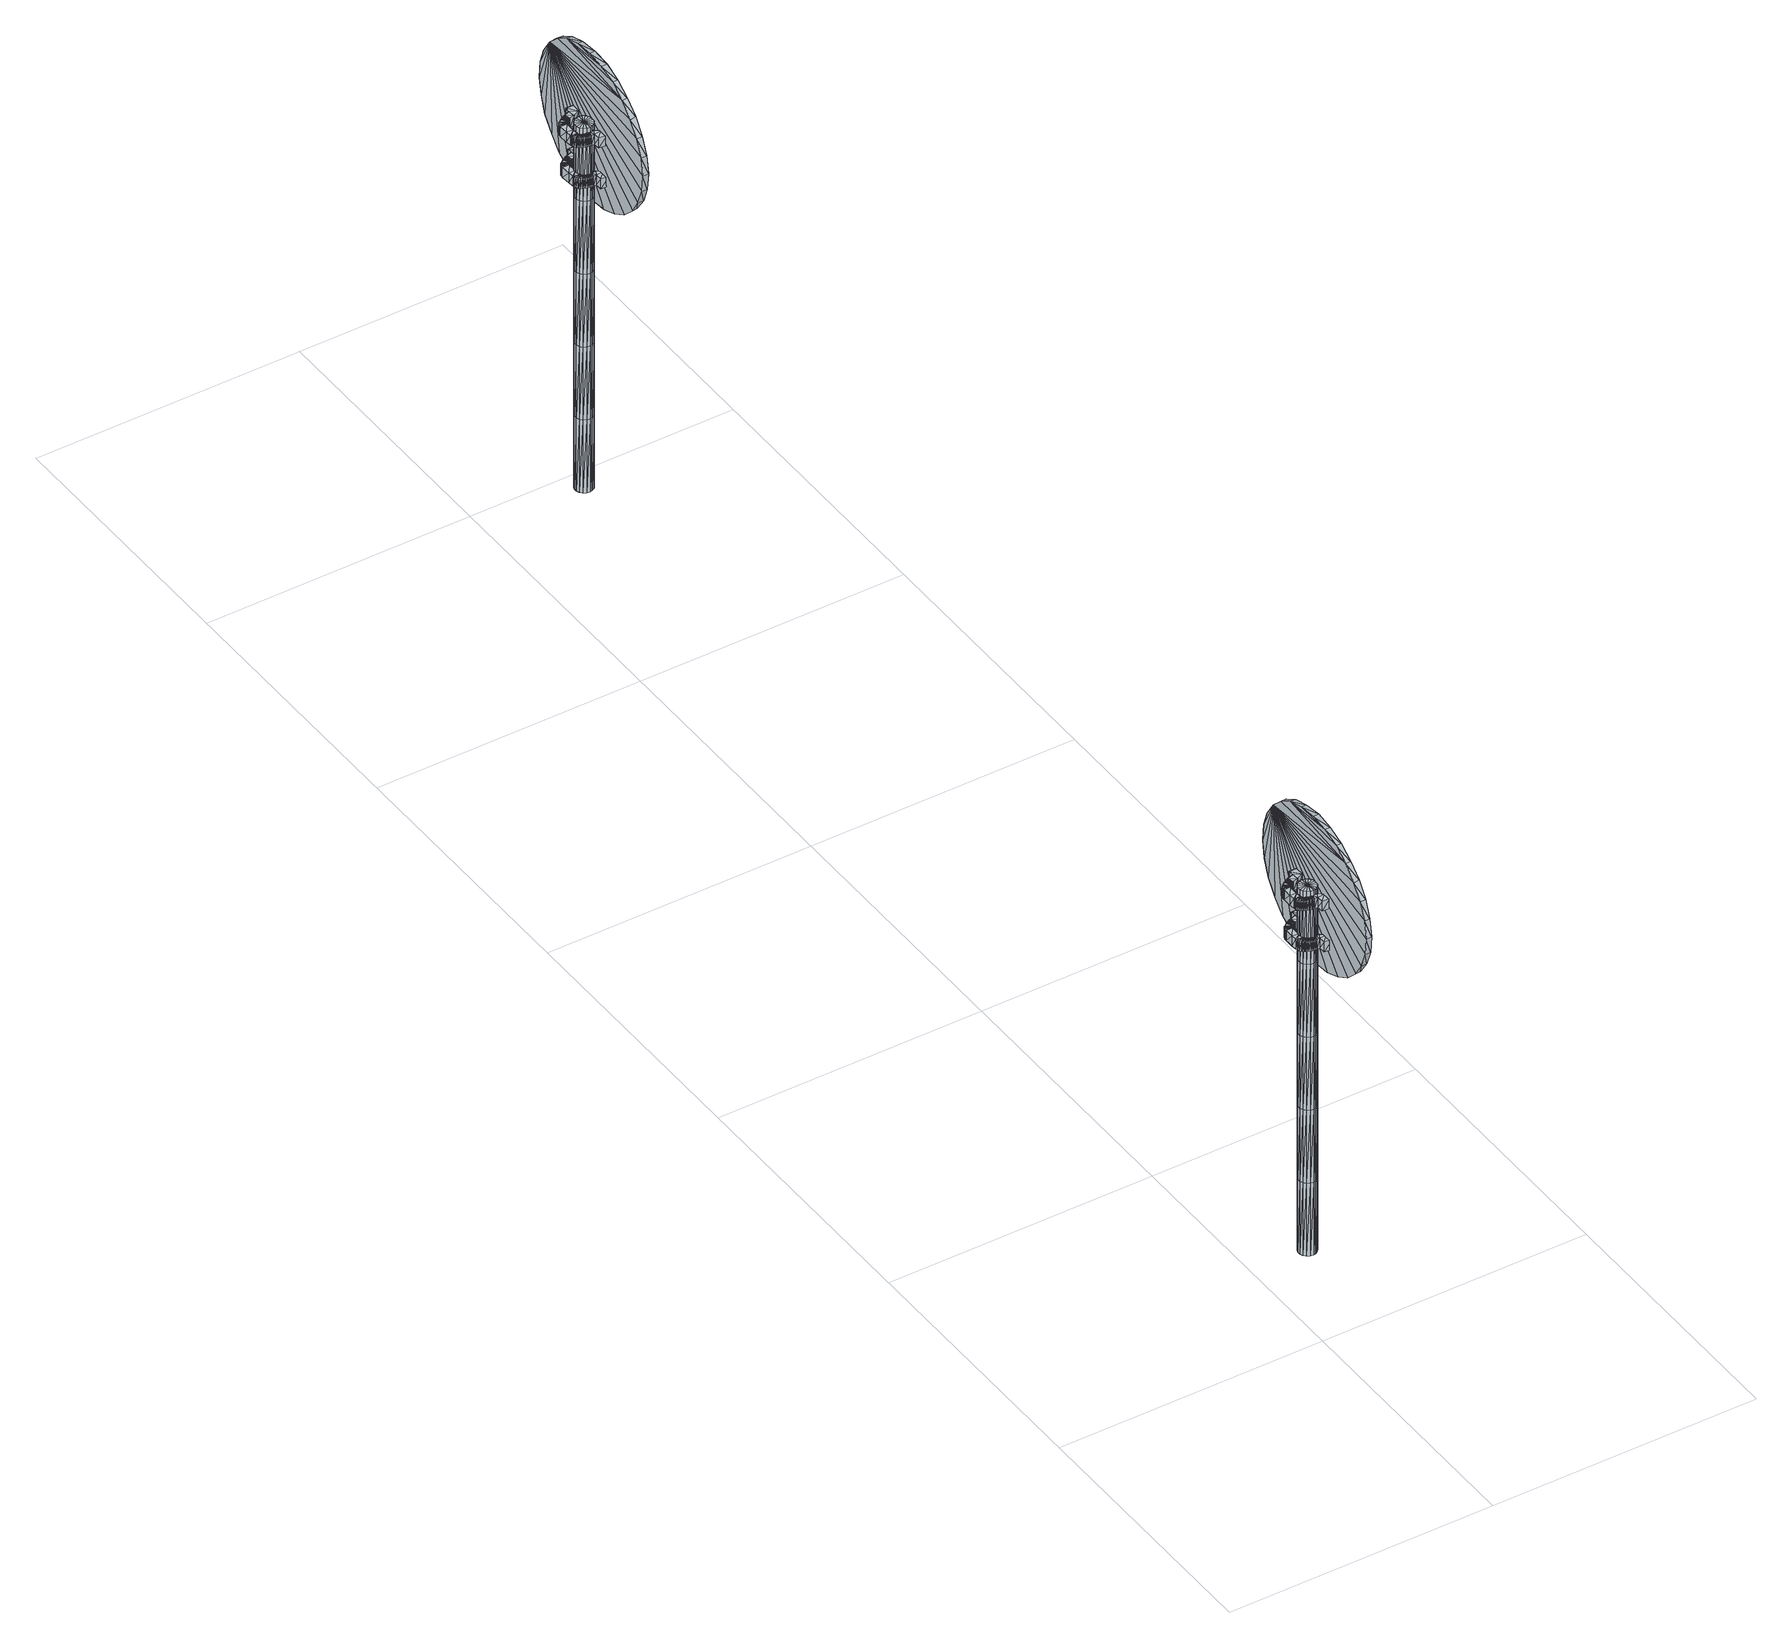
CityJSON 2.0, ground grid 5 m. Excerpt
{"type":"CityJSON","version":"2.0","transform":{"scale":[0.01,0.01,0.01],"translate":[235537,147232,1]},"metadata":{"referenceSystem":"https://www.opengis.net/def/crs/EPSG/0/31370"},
"CityObjects":{
"object1":{"type":"GenericCityObject","attributes":{"cluster":69,"mean_distance_to_centroid":0.203,"new_centroid_x":235537.61,"new_centroid_y":147233.48,"mean_distance_to_camera":7.12,"H1":0,"H2":0,"Z_final":111.81,"cluster2":-1,"proj_x":235536.58,"proj_y":147237.78,"id_line":52556,"bearing_l":76.47,"distance":4.43,"orientation":"right","G_obj":76.47},"geometry":[{"type":"MultiSurface","lod":"2","boundaries":[[[0,1,2]],[[2,1,3]],[[3,1,4]],[[4,1,5]],[[5,1,6]],[[1,7,6]],[[1,8,7]],[[1,9,8]],[[1,10,9]],[[1,11,10]],[[1,12,11]],[[1,13,12]],[[1,14,13]],[[15,14,1]],[[16,15,1]],[[17,16,1]],[[18,17,1]],[[0,18,1]],[[19,20,0]],[[19,0,2]],[[21,19,2]],[[21,2,3]],[[21,3,22]],[[22,3,4]],[[22,4,23]],[[23,4,5]],[[23,5,24]],[[24,5,6]],[[24,6,25]],[[25,6,7]],[[25,7,26]],[[26,7,8]],[[26,8,27]],[[8,9,27]],[[27,9,28]],[[9,10,28]],[[10,29,28]],[[10,11,29]],[[11,30,29]],[[11,12,30]],[[30,12,31]],[[31,12,13]],[[31,13,32]],[[32,13,14]],[[32,14,33]],[[33,14,15]],[[33,15,34]],[[34,15,16]],[[34,16,35]],[[35,16,17]],[[36,35,17]],[[18,36,17]],[[20,36,18]],[[20,18,0]],[[37,38,20]],[[37,20,19]],[[39,37,19]],[[21,39,19]],[[39,21,40]],[[40,21,22]],[[40,22,41]],[[41,22,23]],[[41,23,42]],[[42,23,24]],[[42,24,43]],[[43,24,25]],[[43,25,44]],[[44,25,26]],[[26,45,44]],[[26,27,45]],[[27,46,45]],[[27,28,46]],[[28,47,46]],[[28,29,47]],[[47,29,48]],[[29,30,48]],[[48,30,49]],[[49,30,31]],[[49,31,50]],[[50,31,32]],[[50,32,51]],[[51,32,33]],[[51,33,52]],[[52,33,34]],[[52,34,53]],[[53,34,35]],[[54,53,35]],[[54,35,36]],[[38,54,36]],[[38,36,20]],[[55,56,38]],[[55,38,37]],[[57,55,37]],[[57,37,39]],[[57,39,58]],[[58,39,40]],[[58,40,59]],[[59,40,41]],[[59,41,60]],[[60,41,42]],[[60,42,61]],[[61,42,43]],[[61,43,62]],[[62,43,44]],[[44,63,62]],[[44,45,63]],[[45,64,63]],[[45,46,64]],[[46,65,64]],[[46,47,65]],[[47,66,65]],[[47,48,66]],[[66,48,67]],[[67,48,49]],[[67,49,68]],[[68,49,50]],[[68,50,69]],[[69,50,51]],[[69,51,70]],[[70,51,52]],[[70,52,71]],[[71,52,53]],[[72,71,53]],[[72,53,54]],[[56,72,54]],[[56,54,38]],[[73,74,56]],[[73,56,55]],[[75,73,55]],[[75,55,57]],[[75,57,76]],[[76,57,58]],[[76,58,77]],[[77,58,59]],[[77,59,78]],[[78,59,60]],[[78,60,79]],[[79,60,61]],[[79,61,80]],[[80,61,62]],[[62,81,80]],[[62,63,81]],[[63,82,81]],[[63,64,82]],[[64,83,82]],[[64,65,83]],[[65,84,83]],[[65,66,84]],[[84,66,85]],[[85,66,67]],[[85,67,86]],[[86,67,68]],[[86,68,87]],[[87,68,69]],[[87,69,88]],[[88,69,70]],[[88,70,89]],[[89,70,71]],[[90,89,71]],[[90,71,72]],[[74,90,72]],[[74,72,56]],[[91,92,74]],[[91,74,73]],[[93,91,73]],[[93,73,75]],[[93,75,94]],[[94,75,76]],[[94,76,95]],[[95,76,77]],[[95,77,96]],[[96,77,78]],[[96,78,97]],[[97,78,79]],[[97,79,98]],[[98,79,80]],[[80,99,98]],[[80,81,99]],[[81,100,99]],[[81,82,100]],[[82,101,100]],[[82,83,101]],[[83,102,101]],[[83,84,102]],[[102,84,103]],[[103,84,85]],[[103,85,104]],[[104,85,86]],[[104,86,105]],[[105,86,87]],[[105,87,106]],[[106,87,88]],[[106,88,107]],[[107,88,89]],[[108,107,89]],[[108,89,90]],[[92,108,90]],[[92,90,74]],[[92,91,109]],[[91,93,109]],[[93,94,109]],[[94,95,109]],[[95,96,109]],[[109,96,97]],[[109,97,98]],[[109,98,99]],[[109,99,100]],[[109,100,101]],[[109,101,102]],[[109,102,103]],[[109,103,104]],[[105,109,104]],[[106,109,105]],[[107,109,106]],[[108,109,107]],[[92,109,108]],[[110,111,112]],[[113,112,114]],[[115,112,113]],[[116,112,115]],[[117,112,116]],[[118,112,117]],[[119,112,118]],[[120,112,119]],[[121,112,120]],[[122,112,121]],[[122,123,112]],[[123,110,112]],[[111,124,112]],[[124,125,112]],[[125,126,112]],[[126,127,112]],[[127,128,112]],[[128,129,112]],[[129,130,112]],[[130,131,112]],[[112,131,132]],[[131,133,132]],[[131,134,133]],[[133,134,135]],[[133,135,136]],[[135,137,136]],[[133,136,138]],[[136,139,138]],[[136,137,139]],[[137,140,139]],[[137,135,140]],[[135,141,140]],[[135,134,141]],[[134,142,141]],[[134,131,142]],[[131,143,142]],[[131,130,143]],[[143,130,144]],[[144,130,129]],[[144,129,145]],[[145,129,128]],[[145,128,146]],[[146,127,147]],[[147,127,126]],[[147,126,148]],[[148,126,125]],[[148,125,149]],[[149,125,124]],[[150,149,124]],[[150,124,111]],[[151,150,111]],[[151,111,110]],[[152,151,110]],[[152,110,123]],[[146,128,127]],[[153,123,122]],[[154,153,122]],[[154,122,121]],[[155,154,121]],[[155,121,120]],[[156,155,120]],[[156,120,119]],[[157,156,119]],[[157,119,118]],[[157,118,158]],[[158,118,117]],[[158,117,159]],[[153,152,123]],[[159,117,116]],[[159,116,160]],[[160,116,115]],[[160,115,161]],[[161,115,113]],[[161,113,162]],[[162,113,114]],[[162,114,163]],[[163,114,112]],[[163,112,164]],[[164,112,132]],[[132,165,164]],[[132,133,165]],[[133,138,165]],[[138,139,140]],[[161,162,163]],[[160,161,163]],[[159,160,163]],[[158,159,163]],[[157,158,163]],[[156,157,163]],[[155,156,163]],[[154,155,163]],[[153,154,163]],[[153,163,152]],[[152,163,151]],[[151,163,150]],[[150,163,149]],[[149,163,148]],[[148,163,147]],[[147,163,146]],[[146,163,145]],[[145,163,144]],[[144,163,143]],[[143,163,142]],[[163,164,142]],[[142,164,165]],[[142,165,141]],[[165,140,141]],[[165,138,140]],[[166,167,168]],[[168,167,169]],[[170,168,169]],[[170,169,171]],[[170,171,172]],[[172,171,173]],[[172,173,174]],[[174,173,175]],[[174,175,176]],[[176,175,177]],[[176,177,178]],[[178,177,179]],[[178,179,180]],[[180,179,181]],[[180,181,182]],[[182,181,183]],[[182,183,184]],[[184,183,185]],[[184,185,186]],[[186,185,187]],[[186,187,188]],[[188,187,189]],[[188,189,190]],[[190,189,191]],[[192,190,191]],[[192,191,193]],[[194,192,193]],[[194,193,195]],[[196,194,195]],[[196,195,197]],[[198,196,197]],[[198,197,199]],[[200,198,199]],[[200,199,201]],[[202,200,201]],[[202,201,203]],[[204,202,203]],[[204,203,205]],[[206,204,205]],[[206,205,207]],[[208,206,207]],[[208,207,209]],[[210,208,209]],[[210,209,211]],[[212,210,211]],[[212,211,213]],[[214,212,213]],[[214,213,215]],[[216,214,215]],[[216,215,217]],[[216,217,218]],[[218,217,219]],[[218,219,220]],[[220,219,221]],[[220,221,222]],[[222,221,223]],[[222,223,224]],[[224,223,225]],[[224,225,226]],[[226,225,227]],[[226,227,228]],[[228,227,229]],[[228,229,230]],[[230,229,231]],[[230,231,232]],[[232,231,233]],[[232,233,234]],[[234,233,235]],[[234,235,236]],[[236,235,237]],[[236,237,238]],[[238,237,239]],[[240,238,239]],[[240,239,241]],[[240,241,242]],[[242,241,243]],[[243,244,242]],[[243,245,244]],[[244,245,246]],[[246,245,247]],[[246,247,248]],[[248,247,249]],[[248,249,250]],[[250,249,251]],[[250,251,252]],[[252,251,253]],[[252,253,254]],[[254,253,255]],[[254,255,256]],[[256,255,257]],[[256,257,258]],[[258,257,259]],[[258,259,260]],[[260,259,261]],[[260,261,262]],[[262,261,263]],[[262,263,264]],[[264,263,265]],[[264,265,266]],[[266,265,267]],[[266,267,268]],[[268,267,269]],[[268,269,270]],[[270,269,271]],[[271,272,270]],[[271,273,272]],[[273,274,272]],[[273,275,274]],[[275,276,274]],[[275,277,276]],[[277,278,276]],[[277,279,278]],[[279,280,278]],[[279,281,280]],[[281,282,280]],[[281,283,282]],[[283,284,282]],[[283,285,284]],[[285,286,284]],[[285,287,286]],[[287,288,286]],[[287,289,288]],[[289,290,288]],[[289,291,290]],[[291,292,290]],[[291,293,292]],[[292,293,294]],[[294,293,295]],[[294,295,296]],[[296,295,297]],[[296,297,298]],[[298,297,299]],[[298,299,300]],[[300,299,301]],[[300,301,302]],[[302,301,303]],[[302,303,304]],[[304,303,305]],[[304,305,306]],[[306,305,307]],[[306,307,308]],[[308,307,309]],[[308,309,310]],[[310,309,311]],[[310,311,312]],[[312,311,313]],[[312,313,314]],[[314,313,315]],[[315,166,314]],[[315,167,166]],[[169,167,315]],[[169,315,171]],[[171,315,313]],[[173,171,313]],[[173,313,311]],[[175,173,311]],[[175,311,309]],[[177,175,309]],[[177,309,307]],[[179,177,307]],[[179,307,305]],[[181,179,305]],[[181,305,303]],[[183,181,303]],[[183,303,301]],[[183,301,299]],[[185,183,299]],[[185,299,297]],[[187,185,297]],[[187,297,295]],[[189,187,295]],[[189,295,293]],[[189,293,291]],[[189,291,289]],[[191,189,289]],[[191,289,287]],[[193,191,287]],[[195,193,287]],[[195,287,285]],[[197,195,285]],[[199,197,285]],[[201,199,285]],[[201,285,283]],[[203,201,283]],[[205,203,283]],[[205,283,281]],[[205,281,207]],[[207,281,209]],[[209,281,279]],[[209,279,211]],[[211,279,277]],[[211,277,213]],[[213,277,275]],[[213,275,215]],[[215,275,273]],[[215,273,217]],[[217,273,219]],[[219,273,271]],[[219,271,221]],[[221,271,223]],[[223,271,269]],[[223,269,225]],[[225,269,267]],[[225,267,227]],[[227,267,265]],[[227,265,263]],[[227,263,229]],[[229,263,261]],[[229,261,231]],[[231,261,259]],[[231,259,257]],[[231,257,233]],[[233,257,255]],[[233,255,235]],[[235,255,253]],[[235,253,237]],[[253,251,237]],[[237,251,249]],[[237,249,239]],[[249,247,239]],[[239,247,245]],[[239,245,241]],[[241,245,243]],[[240,242,244]],[[168,314,166]],[[170,314,168]],[[170,312,314]],[[172,312,170]],[[172,310,312]],[[174,310,172]],[[174,308,310]],[[176,308,174]],[[176,306,308]],[[178,306,176]],[[178,304,306]],[[180,304,178]],[[180,302,304]],[[182,302,180]],[[182,300,302]],[[182,298,300]],[[184,298,182]],[[184,296,298]],[[186,296,184]],[[186,294,296]],[[188,294,186]],[[188,292,294]],[[188,290,292]],[[188,288,290]],[[190,288,188]],[[190,286,288]],[[192,286,190]],[[194,286,192]],[[194,284,286]],[[196,284,194]],[[198,284,196]],[[200,284,198]],[[200,282,284]],[[202,282,200]],[[204,282,202]],[[204,280,282]],[[204,206,280]],[[206,208,280]],[[208,278,280]],[[208,210,278]],[[210,276,278]],[[210,212,276]],[[212,274,276]],[[212,214,274]],[[214,272,274]],[[214,216,272]],[[216,218,272]],[[218,270,272]],[[218,220,270]],[[220,222,270]],[[222,268,270]],[[222,224,268]],[[224,266,268]],[[224,226,266]],[[226,264,266]],[[226,262,264]],[[226,228,262]],[[228,260,262]],[[228,230,260]],[[230,258,260]],[[230,256,258]],[[230,232,256]],[[232,254,256]],[[232,234,254]],[[234,252,254]],[[234,236,252]],[[252,236,250]],[[236,248,250]],[[236,238,248]],[[248,238,246]],[[238,244,246]],[[238,240,244]],[[316,317,318]],[[318,317,319]],[[320,318,319]],[[320,319,321]],[[320,321,322]],[[322,321,323]],[[322,323,324]],[[324,323,325]],[[324,325,326]],[[326,325,327]],[[326,327,328]],[[328,327,329]],[[328,329,330]],[[330,329,331]],[[330,331,332]],[[332,331,333]],[[332,333,334]],[[334,333,335]],[[334,335,336]],[[336,335,337]],[[336,337,338]],[[338,337,339]],[[338,339,340]],[[340,339,341]],[[342,340,341]],[[342,341,343]],[[344,342,343]],[[344,343,345]],[[346,344,345]],[[346,345,347]],[[348,346,347]],[[348,347,349]],[[350,348,349]],[[350,349,351]],[[352,350,351]],[[352,351,353]],[[354,352,353]],[[354,353,355]],[[356,354,355]],[[356,355,357]],[[358,356,357]],[[358,357,359]],[[360,358,359]],[[360,359,361]],[[362,360,361]],[[362,361,363]],[[364,362,363]],[[364,363,365]],[[366,364,365]],[[366,365,367]],[[366,367,368]],[[368,367,369]],[[368,369,370]],[[370,369,371]],[[370,371,372]],[[372,371,373]],[[372,373,374]],[[374,373,375]],[[374,375,376]],[[376,375,377]],[[376,377,378]],[[378,377,379]],[[378,379,380]],[[380,379,381]],[[380,381,382]],[[382,381,383]],[[382,383,384]],[[384,383,385]],[[384,385,386]],[[386,385,387]],[[386,387,388]],[[388,387,389]],[[390,388,389]],[[390,389,391]],[[390,391,392]],[[392,391,393]],[[393,394,392]],[[393,395,394]],[[394,395,396]],[[396,395,397]],[[396,397,398]],[[398,397,399]],[[398,399,400]],[[400,399,401]],[[400,401,402]],[[402,401,403]],[[402,403,404]],[[404,403,405]],[[404,405,406]],[[406,405,407]],[[406,407,408]],[[408,407,409]],[[408,409,410]],[[410,409,411]],[[410,411,412]],[[412,411,413]],[[412,413,414]],[[414,413,415]],[[414,415,416]],[[416,415,417]],[[416,417,418]],[[418,417,419]],[[418,419,420]],[[420,419,421]],[[421,422,420]],[[421,423,422]],[[423,424,422]],[[423,425,424]],[[425,426,424]],[[425,427,426]],[[427,428,426]],[[427,429,428]],[[429,430,428]],[[429,431,430]],[[431,432,430]],[[431,433,432]],[[433,434,432]],[[433,435,434]],[[435,436,434]],[[435,437,436]],[[437,438,436]],[[437,439,438]],[[439,440,438]],[[439,441,440]],[[441,442,440]],[[441,443,442]],[[442,443,444]],[[444,443,445]],[[444,445,446]],[[446,445,447]],[[446,447,448]],[[448,447,449]],[[448,449,450]],[[450,449,451]],[[450,451,452]],[[452,451,453]],[[452,453,454]],[[454,453,455]],[[454,455,456]],[[456,455,457]],[[456,457,458]],[[458,457,459]],[[458,459,460]],[[460,459,461]],[[460,461,462]],[[462,461,463]],[[462,463,464]],[[464,463,465]],[[465,316,464]],[[465,317,316]],[[319,317,465]],[[319,465,321]],[[321,465,463]],[[323,321,463]],[[323,463,461]],[[325,323,461]],[[325,461,459]],[[327,325,459]],[[327,459,457]],[[329,327,457]],[[329,457,455]],[[331,329,455]],[[331,455,453]],[[333,331,453]],[[333,453,451]],[[333,451,449]],[[335,333,449]],[[335,449,447]],[[337,335,447]],[[337,447,445]],[[339,337,445]],[[339,445,443]],[[339,443,441]],[[339,441,439]],[[341,339,439]],[[341,439,437]],[[343,341,437]],[[345,343,437]],[[345,437,435]],[[347,345,435]],[[349,347,435]],[[351,349,435]],[[351,435,433]],[[353,351,433]],[[355,353,433]],[[355,433,431]],[[355,431,357]],[[357,431,359]],[[359,431,429]],[[359,429,361]],[[361,429,427]],[[361,427,363]],[[363,427,425]],[[363,425,365]],[[365,425,423]],[[365,423,367]],[[367,423,369]],[[369,423,421]],[[369,421,371]],[[371,421,373]],[[373,421,419]],[[373,419,375]],[[375,419,417]],[[375,417,377]],[[377,417,415]],[[377,415,413]],[[377,413,379]],[[379,413,411]],[[379,411,381]],[[381,411,409]],[[381,409,407]],[[381,407,383]],[[383,407,405]],[[383,405,385]],[[385,405,403]],[[385,403,387]],[[403,401,387]],[[387,401,399]],[[387,399,389]],[[399,397,389]],[[389,397,395]],[[389,395,391]],[[391,395,393]],[[390,392,394]],[[318,464,316]],[[320,464,318]],[[320,462,464]],[[322,462,320]],[[322,460,462]],[[324,460,322]],[[324,458,460]],[[326,458,324]],[[326,456,458]],[[328,456,326]],[[328,454,456]],[[330,454,328]],[[330,452,454]],[[332,452,330]],[[332,450,452]],[[332,448,450]],[[334,448,332]],[[334,446,448]],[[336,446,334]],[[336,444,446]],[[338,444,336]],[[338,442,444]],[[338,440,442]],[[338,438,440]],[[340,438,338]],[[340,436,438]],[[342,436,340]],[[344,436,342]],[[344,434,436]],[[346,434,344]],[[348,434,346]],[[350,434,348]],[[350,432,434]],[[352,432,350]],[[354,432,352]],[[354,430,432]],[[354,356,430]],[[356,358,430]],[[358,428,430]],[[358,360,428]],[[360,426,428]],[[360,362,426]],[[362,424,426]],[[362,364,424]],[[364,422,424]],[[364,366,422]],[[366,368,422]],[[368,420,422]],[[368,370,420]],[[370,372,420]],[[372,418,420]],[[372,374,418]],[[374,416,418]],[[374,376,416]],[[376,414,416]],[[376,412,414]],[[376,378,412]],[[378,410,412]],[[378,380,410]],[[380,408,410]],[[380,406,408]],[[380,382,406]],[[382,404,406]],[[382,384,404]],[[384,402,404]],[[384,386,402]],[[402,386,400]],[[386,398,400]],[[386,388,398]],[[398,388,396]],[[388,394,396]],[[388,390,394]]]}]},
"object2":{"type":"GenericCityObject","attributes":{"cluster":80,"mean_distance_to_centroid":0.0908,"new_centroid_x":235538.49,"new_centroid_y":147256.05,"mean_distance_to_camera":10.11,"H1":0,"H2":0,"Z_final":110.94,"cluster2":-1,"proj_x":235534.47,"proj_y":147251.44,"id_line":52570,"bearing_l":131.14,"distance":6.11,"orientation":"left","G_obj":311.14},"geometry":[{"type":"MultiSurface","lod":"2","boundaries":[[[466,467,468]],[[468,467,469]],[[469,467,470]],[[470,467,471]],[[471,467,472]],[[467,473,472]],[[467,474,473]],[[467,475,474]],[[467,476,475]],[[467,477,476]],[[467,478,477]],[[467,479,478]],[[467,480,479]],[[481,480,467]],[[482,481,467]],[[483,482,467]],[[484,483,467]],[[466,484,467]],[[485,486,466]],[[485,466,468]],[[487,485,468]],[[487,468,469]],[[487,469,488]],[[488,469,470]],[[488,470,489]],[[489,470,471]],[[489,471,490]],[[490,471,472]],[[490,472,491]],[[491,472,473]],[[491,473,492]],[[492,473,474]],[[492,474,493]],[[474,475,493]],[[493,475,494]],[[475,476,494]],[[476,495,494]],[[476,477,495]],[[477,496,495]],[[477,478,496]],[[496,478,497]],[[497,478,479]],[[497,479,498]],[[498,479,480]],[[498,480,499]],[[499,480,481]],[[499,481,500]],[[500,481,482]],[[500,482,501]],[[501,482,483]],[[502,501,483]],[[484,502,483]],[[486,502,484]],[[486,484,466]],[[503,504,486]],[[503,486,485]],[[505,503,485]],[[487,505,485]],[[505,487,506]],[[506,487,488]],[[506,488,507]],[[507,488,489]],[[507,489,508]],[[508,489,490]],[[508,490,509]],[[509,490,491]],[[509,491,510]],[[510,491,492]],[[492,511,510]],[[492,493,511]],[[493,512,511]],[[493,494,512]],[[494,513,512]],[[494,495,513]],[[513,495,514]],[[495,496,514]],[[514,496,515]],[[515,496,497]],[[515,497,516]],[[516,497,498]],[[516,498,517]],[[517,498,499]],[[517,499,518]],[[518,499,500]],[[518,500,519]],[[519,500,501]],[[520,519,501]],[[520,501,502]],[[504,520,502]],[[504,502,486]],[[521,522,504]],[[521,504,503]],[[523,521,503]],[[523,503,505]],[[523,505,524]],[[524,505,506]],[[524,506,525]],[[525,506,507]],[[525,507,526]],[[526,507,508]],[[526,508,527]],[[527,508,509]],[[527,509,528]],[[528,509,510]],[[510,529,528]],[[510,511,529]],[[511,530,529]],[[511,512,530]],[[512,531,530]],[[512,513,531]],[[513,532,531]],[[513,514,532]],[[532,514,533]],[[533,514,515]],[[533,515,534]],[[534,515,516]],[[534,516,535]],[[535,516,517]],[[535,517,536]],[[536,517,518]],[[536,518,537]],[[537,518,519]],[[538,537,519]],[[538,519,520]],[[522,538,520]],[[522,520,504]],[[539,540,522]],[[539,522,521]],[[541,539,521]],[[541,521,523]],[[541,523,542]],[[542,523,524]],[[542,524,543]],[[543,524,525]],[[543,525,544]],[[544,525,526]],[[544,526,545]],[[545,526,527]],[[545,527,546]],[[546,527,528]],[[528,547,546]],[[528,529,547]],[[529,548,547]],[[529,530,548]],[[530,549,548]],[[530,531,549]],[[531,550,549]],[[531,532,550]],[[550,532,551]],[[551,532,533]],[[551,533,552]],[[552,533,534]],[[552,534,553]],[[553,534,535]],[[553,535,554]],[[554,535,536]],[[554,536,555]],[[555,536,537]],[[556,555,537]],[[556,537,538]],[[540,556,538]],[[540,538,522]],[[557,558,540]],[[557,540,539]],[[559,557,539]],[[559,539,541]],[[559,541,560]],[[560,541,542]],[[560,542,561]],[[561,542,543]],[[561,543,562]],[[562,543,544]],[[562,544,563]],[[563,544,545]],[[563,545,564]],[[564,545,546]],[[546,565,564]],[[546,547,565]],[[547,566,565]],[[547,548,566]],[[548,567,566]],[[548,549,567]],[[549,568,567]],[[549,550,568]],[[568,550,569]],[[569,550,551]],[[569,551,570]],[[570,551,552]],[[570,552,571]],[[571,552,553]],[[571,553,572]],[[572,553,554]],[[572,554,573]],[[573,554,555]],[[574,573,555]],[[574,555,556]],[[558,574,556]],[[558,556,540]],[[558,557,575]],[[557,559,575]],[[559,560,575]],[[560,561,575]],[[561,562,575]],[[575,562,563]],[[575,563,564]],[[575,564,565]],[[575,565,566]],[[575,566,567]],[[575,567,568]],[[575,568,569]],[[575,569,570]],[[571,575,570]],[[572,575,571]],[[573,575,572]],[[574,575,573]],[[558,575,574]],[[576,577,578]],[[579,578,580]],[[581,578,579]],[[582,578,581]],[[583,578,582]],[[584,578,583]],[[585,578,584]],[[586,578,585]],[[587,578,586]],[[588,578,587]],[[588,589,578]],[[589,576,578]],[[577,590,578]],[[590,591,578]],[[591,592,578]],[[592,593,578]],[[593,594,578]],[[594,595,578]],[[595,596,578]],[[596,597,578]],[[578,597,598]],[[597,599,598]],[[597,600,599]],[[599,600,601]],[[599,601,602]],[[601,603,602]],[[599,602,604]],[[602,605,604]],[[602,603,605]],[[603,606,605]],[[603,601,606]],[[601,607,606]],[[601,600,607]],[[600,608,607]],[[600,597,608]],[[597,609,608]],[[597,596,609]],[[609,596,610]],[[610,596,595]],[[610,595,611]],[[611,595,594]],[[611,594,612]],[[612,593,613]],[[613,593,592]],[[613,592,614]],[[614,592,591]],[[614,591,615]],[[615,591,590]],[[616,615,590]],[[616,590,577]],[[617,616,577]],[[617,577,576]],[[618,617,576]],[[618,576,589]],[[612,594,593]],[[619,589,588]],[[620,619,588]],[[620,588,587]],[[621,620,587]],[[621,587,586]],[[622,621,586]],[[622,586,585]],[[623,622,585]],[[623,585,584]],[[623,584,624]],[[624,584,583]],[[624,583,625]],[[619,618,589]],[[625,583,582]],[[625,582,626]],[[626,582,581]],[[626,581,627]],[[627,581,579]],[[627,579,628]],[[628,579,580]],[[628,580,629]],[[629,580,578]],[[629,578,630]],[[630,578,598]],[[598,631,630]],[[598,599,631]],[[599,604,631]],[[604,605,606]],[[627,628,629]],[[626,627,629]],[[625,626,629]],[[624,625,629]],[[623,624,629]],[[622,623,629]],[[621,622,629]],[[620,621,629]],[[619,620,629]],[[619,629,618]],[[618,629,617]],[[617,629,616]],[[616,629,615]],[[615,629,614]],[[614,629,613]],[[613,629,612]],[[612,629,611]],[[611,629,610]],[[610,629,609]],[[609,629,608]],[[629,630,608]],[[608,630,631]],[[608,631,607]],[[631,606,607]],[[631,604,606]],[[632,633,634]],[[634,633,635]],[[636,634,635]],[[636,635,637]],[[636,637,638]],[[638,637,639]],[[638,639,640]],[[640,639,641]],[[640,641,642]],[[642,641,643]],[[642,643,644]],[[644,643,645]],[[644,645,646]],[[646,645,647]],[[646,647,648]],[[648,647,649]],[[648,649,650]],[[650,649,651]],[[650,651,652]],[[652,651,653]],[[652,653,654]],[[654,653,655]],[[654,655,656]],[[656,655,657]],[[658,656,657]],[[658,657,659]],[[660,658,659]],[[660,659,661]],[[662,660,661]],[[662,661,663]],[[664,662,663]],[[664,663,665]],[[666,664,665]],[[666,665,667]],[[668,666,667]],[[668,667,669]],[[670,668,669]],[[670,669,671]],[[672,670,671]],[[672,671,673]],[[674,672,673]],[[674,673,675]],[[676,674,675]],[[676,675,677]],[[678,676,677]],[[678,677,679]],[[680,678,679]],[[680,679,681]],[[682,680,681]],[[682,681,683]],[[682,683,684]],[[684,683,685]],[[684,685,686]],[[686,685,687]],[[686,687,688]],[[688,687,689]],[[688,689,690]],[[690,689,691]],[[690,691,692]],[[692,691,693]],[[692,693,694]],[[694,693,695]],[[694,695,696]],[[696,695,697]],[[696,697,698]],[[698,697,699]],[[698,699,700]],[[700,699,701]],[[700,701,702]],[[702,701,703]],[[704,702,703]],[[704,703,705]],[[704,705,706]],[[706,705,707]],[[707,708,706]],[[707,709,708]],[[708,709,710]],[[710,709,711]],[[710,711,712]],[[712,711,713]],[[712,713,714]],[[714,713,715]],[[714,715,716]],[[716,715,717]],[[716,717,718]],[[718,717,719]],[[718,719,720]],[[720,719,721]],[[720,721,722]],[[722,721,723]],[[722,723,724]],[[724,723,725]],[[724,725,726]],[[726,725,727]],[[726,727,728]],[[728,727,729]],[[728,729,730]],[[730,729,731]],[[730,731,732]],[[732,731,733]],[[733,734,732]],[[733,735,734]],[[735,736,734]],[[735,737,736]],[[737,738,736]],[[737,739,738]],[[739,740,738]],[[739,741,740]],[[741,742,740]],[[741,743,742]],[[743,744,742]],[[743,745,744]],[[745,746,744]],[[745,747,746]],[[747,748,746]],[[747,749,748]],[[749,750,748]],[[749,751,750]],[[751,752,750]],[[751,753,752]],[[753,754,752]],[[753,755,754]],[[754,755,756]],[[756,755,757]],[[756,757,758]],[[758,757,759]],[[758,759,760]],[[760,759,761]],[[760,761,762]],[[762,761,763]],[[762,763,764]],[[764,763,765]],[[764,765,766]],[[766,765,767]],[[766,767,768]],[[768,767,769]],[[768,769,770]],[[770,769,771]],[[770,771,772]],[[772,771,773]],[[772,773,774]],[[774,773,775]],[[774,775,776]],[[776,775,777]],[[777,632,776]],[[777,633,632]],[[635,633,777]],[[635,777,637]],[[637,777,775]],[[639,637,775]],[[639,775,773]],[[641,639,773]],[[641,773,771]],[[643,641,771]],[[643,771,769]],[[645,643,769]],[[645,769,767]],[[647,645,767]],[[647,767,765]],[[649,647,765]],[[649,765,763]],[[649,763,761]],[[651,649,761]],[[651,761,759]],[[653,651,759]],[[653,759,757]],[[655,653,757]],[[655,757,755]],[[655,755,753]],[[655,753,751]],[[657,655,751]],[[657,751,749]],[[659,657,749]],[[661,659,749]],[[661,749,747]],[[663,661,747]],[[665,663,747]],[[667,665,747]],[[667,747,745]],[[669,667,745]],[[671,669,745]],[[671,745,743]],[[671,743,673]],[[673,743,675]],[[675,743,741]],[[675,741,677]],[[677,741,739]],[[677,739,679]],[[679,739,737]],[[679,737,681]],[[681,737,735]],[[681,735,683]],[[683,735,685]],[[685,735,733]],[[685,733,687]],[[687,733,731]],[[687,731,689]],[[689,731,729]],[[689,729,691]],[[691,729,727]],[[691,727,693]],[[693,727,725]],[[693,725,695]],[[695,725,723]],[[695,723,721]],[[695,721,697]],[[697,721,719]],[[697,719,699]],[[699,719,717]],[[699,717,701]],[[717,715,701]],[[701,715,713]],[[701,713,703]],[[713,711,703]],[[703,711,709]],[[703,709,705]],[[705,709,707]],[[704,706,708]],[[634,776,632]],[[636,776,634]],[[636,774,776]],[[638,774,636]],[[638,772,774]],[[640,772,638]],[[640,770,772]],[[642,770,640]],[[642,768,770]],[[644,768,642]],[[644,766,768]],[[646,766,644]],[[646,764,766]],[[648,764,646]],[[648,762,764]],[[648,760,762]],[[650,760,648]],[[650,758,760]],[[652,758,650]],[[652,756,758]],[[654,756,652]],[[654,754,756]],[[654,752,754]],[[654,750,752]],[[656,750,654]],[[656,748,750]],[[658,748,656]],[[660,748,658]],[[660,746,748]],[[662,746,660]],[[664,746,662]],[[666,746,664]],[[666,744,746]],[[668,744,666]],[[670,744,668]],[[670,742,744]],[[670,672,742]],[[672,674,742]],[[674,740,742]],[[674,676,740]],[[676,738,740]],[[676,678,738]],[[678,736,738]],[[678,680,736]],[[680,734,736]],[[680,682,734]],[[682,684,734]],[[684,732,734]],[[684,686,732]],[[686,730,732]],[[686,688,730]],[[688,728,730]],[[688,690,728]],[[690,726,728]],[[690,692,726]],[[692,724,726]],[[692,694,724]],[[694,722,724]],[[694,720,722]],[[694,696,720]],[[696,718,720]],[[696,698,718]],[[698,716,718]],[[698,700,716]],[[716,700,714]],[[700,712,714]],[[700,702,712]],[[712,702,710]],[[702,708,710]],[[702,704,708]],[[778,779,780]],[[780,779,781]],[[782,780,781]],[[782,781,783]],[[782,783,784]],[[784,783,785]],[[784,785,786]],[[786,785,787]],[[786,787,788]],[[788,787,789]],[[788,789,790]],[[790,789,791]],[[790,791,792]],[[792,791,793]],[[792,793,794]],[[794,793,795]],[[794,795,796]],[[796,795,797]],[[796,797,798]],[[798,797,799]],[[798,799,800]],[[800,799,801]],[[800,801,802]],[[802,801,803]],[[804,802,803]],[[804,803,805]],[[806,804,805]],[[806,805,807]],[[808,806,807]],[[808,807,809]],[[810,808,809]],[[810,809,811]],[[812,810,811]],[[812,811,813]],[[814,812,813]],[[814,813,815]],[[816,814,815]],[[816,815,817]],[[818,816,817]],[[818,817,819]],[[820,818,819]],[[820,819,821]],[[822,820,821]],[[822,821,823]],[[824,822,823]],[[824,823,825]],[[826,824,825]],[[826,825,827]],[[828,826,827]],[[828,827,829]],[[828,829,830]],[[830,829,831]],[[830,831,832]],[[832,831,833]],[[832,833,834]],[[834,833,835]],[[834,835,836]],[[836,835,837]],[[836,837,838]],[[838,837,839]],[[838,839,840]],[[840,839,841]],[[840,841,842]],[[842,841,843]],[[842,843,844]],[[844,843,845]],[[844,845,846]],[[846,845,847]],[[846,847,848]],[[848,847,849]],[[850,848,849]],[[850,849,851]],[[850,851,852]],[[852,851,853]],[[853,854,852]],[[853,855,854]],[[854,855,856]],[[856,855,857]],[[856,857,858]],[[858,857,859]],[[858,859,860]],[[860,859,861]],[[860,861,862]],[[862,861,863]],[[862,863,864]],[[864,863,865]],[[864,865,866]],[[866,865,867]],[[866,867,868]],[[868,867,869]],[[868,869,870]],[[870,869,871]],[[870,871,872]],[[872,871,873]],[[872,873,874]],[[874,873,875]],[[874,875,876]],[[876,875,877]],[[876,877,878]],[[878,877,879]],[[879,880,878]],[[879,881,880]],[[881,882,880]],[[881,883,882]],[[883,884,882]],[[883,885,884]],[[885,886,884]],[[885,887,886]],[[887,888,886]],[[887,889,888]],[[889,890,888]],[[889,891,890]],[[891,892,890]],[[891,893,892]],[[893,894,892]],[[893,895,894]],[[895,896,894]],[[895,897,896]],[[897,898,896]],[[897,899,898]],[[899,900,898]],[[899,901,900]],[[900,901,902]],[[902,901,903]],[[902,903,904]],[[904,903,905]],[[904,905,906]],[[906,905,907]],[[906,907,908]],[[908,907,909]],[[908,909,910]],[[910,909,911]],[[910,911,912]],[[912,911,913]],[[912,913,914]],[[914,913,915]],[[914,915,916]],[[916,915,917]],[[916,917,918]],[[918,917,919]],[[918,919,920]],[[920,919,921]],[[920,921,922]],[[922,921,923]],[[923,778,922]],[[923,779,778]],[[781,779,923]],[[781,923,783]],[[783,923,921]],[[785,783,921]],[[785,921,919]],[[787,785,919]],[[787,919,917]],[[789,787,917]],[[789,917,915]],[[791,789,915]],[[791,915,913]],[[793,791,913]],[[793,913,911]],[[795,793,911]],[[795,911,909]],[[795,909,907]],[[797,795,907]],[[797,907,905]],[[799,797,905]],[[799,905,903]],[[801,799,903]],[[801,903,901]],[[801,901,899]],[[801,899,897]],[[803,801,897]],[[803,897,895]],[[805,803,895]],[[807,805,895]],[[807,895,893]],[[809,807,893]],[[811,809,893]],[[813,811,893]],[[813,893,891]],[[815,813,891]],[[817,815,891]],[[817,891,889]],[[817,889,819]],[[819,889,821]],[[821,889,887]],[[821,887,823]],[[823,887,885]],[[823,885,825]],[[825,885,883]],[[825,883,827]],[[827,883,881]],[[827,881,829]],[[829,881,831]],[[831,881,879]],[[831,879,833]],[[833,879,877]],[[833,877,835]],[[835,877,875]],[[835,875,837]],[[837,875,873]],[[837,873,839]],[[839,873,871]],[[839,871,841]],[[841,871,869]],[[841,869,867]],[[841,867,843]],[[843,867,865]],[[843,865,845]],[[845,865,863]],[[845,863,847]],[[863,861,847]],[[847,861,859]],[[847,859,849]],[[859,857,849]],[[849,857,855]],[[849,855,851]],[[851,855,853]],[[850,852,854]],[[780,922,778]],[[782,922,780]],[[782,920,922]],[[784,920,782]],[[784,918,920]],[[786,918,784]],[[786,916,918]],[[788,916,786]],[[788,914,916]],[[790,914,788]],[[790,912,914]],[[792,912,790]],[[792,910,912]],[[794,910,792]],[[794,908,910]],[[794,906,908]],[[796,906,794]],[[796,904,906]],[[798,904,796]],[[798,902,904]],[[800,902,798]],[[800,900,902]],[[800,898,900]],[[800,896,898]],[[802,896,800]],[[802,894,896]],[[804,894,802]],[[806,894,804]],[[806,892,894]],[[808,892,806]],[[810,892,808]],[[812,892,810]],[[812,890,892]],[[814,890,812]],[[816,890,814]],[[816,888,890]],[[816,818,888]],[[818,820,888]],[[820,886,888]],[[820,822,886]],[[822,884,886]],[[822,824,884]],[[824,882,884]],[[824,826,882]],[[826,880,882]],[[826,828,880]],[[828,830,880]],[[830,878,880]],[[830,832,878]],[[832,876,878]],[[832,834,876]],[[834,874,876]],[[834,836,874]],[[836,872,874]],[[836,838,872]],[[838,870,872]],[[838,840,870]],[[840,868,870]],[[840,866,868]],[[840,842,866]],[[842,864,866]],[[842,844,864]],[[844,862,864]],[[844,846,862]],[[862,846,860]],[[846,858,860]],[[846,848,858]],[[858,848,856]],[[848,854,856]],[[848,850,854]]]}]}
},
"vertices":[
[107,225,1],[107,208,1],[101,224,1],[96,221,1],[92,216,1],[90,211,1],[90,205,1],[92,200,1],[96,195,1],[101,192,1],[107,191,1],[112,192,1],[117,195,1],[121,200,1],[123,205,1],[123,211,1],[121,216,1],[117,221,1],[112,224,1],[101,224,150],[107,225,150],[96,221,150],[92,216,150],[90,211,150],[90,205,150],[92,200,150],[96,195,150],[101,192,150],[107,191,150],[112,192,150],[117,195,150],[121,200,150],[123,205,150],[123,211,150],[121,216,150],[117,221,150],[112,224,150],[101,224,299],[107,225,299],[96,221,299],[92,216,299],[90,211,299],[90,205,299],[92,200,299],[96,195,299],[101,192,299],[107,191,299],[112,192,299],[117,195,299],[121,200,299],[123,205,299],[123,211,299],[121,216,299],[117,221,299],[112,224,299],[101,224,448],[107,225,448],[96,221,448],[92,216,448],[90,211,448],[90,205,448],[92,200,448],[96,195,448],[101,192,448],[107,191,448],[112,192,448],[117,195,448],[121,200,448],[123,205,448],[123,211,448],[121,216,448],[117,221,448],[112,224,448],[101,224,597],[107,225,597],[96,221,597],[92,216,597],[90,211,597],[90,205,597],[92,200,597],[96,195,597],[101,192,597],[107,191,597],[112,192,597],[117,195,597],[121,200,597],[123,205,597],[123,211,597],[121,216,597],[117,221,597],[112,224,597],[101,224,746],[107,225,746],[96,221,746],[92,216,746],[90,211,746],[90,205,746],[92,200,746],[96,195,746],[101,192,746],[107,191,746],[112,192,746],[117,195,746],[121,200,746],[123,205,746],[123,211,746],[121,216,746],[117,221,746],[112,224,746],[107,208,746],[124,145,593],[124,117,610],[120,329,822],[121,358,763],[120,347,794],[121,362,728],[122,358,694],[122,347,662],[123,329,634],[123,306,610],[124,278,593],[124,246,581],[124,211,577],[124,177,581],[124,93,634],[123,76,662],[123,64,694],[122,60,728],[122,64,763],[121,76,794],[120,93,822],[120,117,846],[119,306,846],[119,278,864],[120,145,864],[119,177,875],[119,246,875],[119,211,879],[129,246,875],[130,211,879],[130,177,875],[130,145,864],[130,117,846],[131,94,823],[132,76,795],[132,64,763],[133,60,728],[133,64,694],[134,76,662],[134,94,634],[135,117,611],[135,145,593],[135,177,581],[135,211,577],[135,246,581],[134,278,593],[134,306,611],[133,329,634],[133,347,662],[132,358,694],[132,362,728],[131,358,763],[131,347,795],[130,329,823],[130,306,846],[130,278,864],[128,263,652],[128,263,632],[111,263,652],[111,263,632],[112,253,652],[112,253,632],[101,249,652],[101,249,632],[99,249,652],[99,249,632],[97,248,652],[97,248,632],[95,247,652],[95,247,632],[94,246,652],[94,246,632],[92,245,652],[92,245,632],[90,244,652],[90,244,632],[89,243,652],[89,243,632],[84,239,652],[84,239,632],[82,238,652],[82,238,632],[81,237,652],[81,237,632],[80,235,652],[80,235,632],[80,234,652],[80,234,632],[79,232,652],[79,232,632],[79,230,652],[79,230,632],[79,228,652],[79,228,632],[79,211,652],[79,211,632],[80,201,652],[80,201,632],[81,199,652],[81,199,632],[81,197,652],[81,197,632],[82,194,652],[82,194,632],[84,192,652],[84,192,632],[85,190,652],[85,190,632],[87,189,652],[87,189,632],[89,187,652],[89,187,632],[90,187,652],[90,187,632],[92,186,652],[92,186,632],[94,185,652],[94,185,632],[97,184,652],[97,184,632],[99,183,652],[99,183,632],[102,183,652],[102,183,632],[104,182,652],[104,182,632],[107,182,652],[107,182,632],[113,182,652],[113,182,632],[114,170,652],[114,170,632],[128,169,652],[128,169,632],[128,184,652],[128,184,632],[118,192,652],[118,192,632],[110,191,652],[110,191,632],[108,191,652],[108,191,632],[107,191,652],[107,191,632],[105,191,652],[105,191,632],[103,191,652],[103,191,632],[101,192,652],[101,192,632],[100,192,652],[100,192,632],[98,192,652],[98,192,632],[98,193,652],[98,193,632],[97,193,652],[97,193,632],[95,194,652],[95,194,632],[94,195,652],[94,195,632],[93,196,652],[93,196,632],[93,197,652],[93,197,632],[92,199,652],[92,199,632],[92,200,652],[92,200,632],[91,210,652],[91,210,632],[91,228,652],[91,228,632],[91,230,652],[91,230,632],[91,231,652],[91,231,632],[92,232,652],[92,232,632],[92,233,652],[92,233,632],[93,233,652],[93,233,632],[94,234,652],[94,234,632],[95,235,652],[95,235,632],[96,235,652],[96,235,632],[97,236,652],[97,236,632],[98,236,652],[98,236,632],[99,237,652],[99,237,632],[101,237,652],[101,237,632],[102,238,652],[102,238,632],[103,238,652],[103,238,632],[113,240,652],[113,240,632],[125,246,652],[125,246,632],[124,263,737],[124,263,717],[107,263,737],[107,263,717],[108,253,737],[108,253,717],[96,249,737],[96,249,717],[95,249,737],[95,249,717],[93,248,737],[93,248,717],[91,247,737],[91,247,717],[90,246,737],[90,246,717],[88,245,737],[88,245,717],[86,244,737],[86,244,717],[85,243,737],[85,243,717],[80,239,737],[80,239,717],[78,238,737],[78,238,717],[77,237,737],[77,237,717],[76,235,737],[76,235,717],[75,234,737],[75,234,717],[75,232,737],[75,232,717],[75,230,737],[75,230,717],[75,228,737],[75,228,717],[75,211,737],[75,211,717],[76,201,737],[76,201,717],[77,199,737],[77,199,717],[77,197,737],[77,197,717],[78,194,737],[78,194,717],[80,192,737],[80,192,717],[81,190,737],[81,190,717],[83,189,737],[83,189,717],[85,187,737],[85,187,717],[86,187,737],[86,187,717],[88,186,737],[88,186,717],[90,185,737],[90,185,717],[93,184,737],[93,184,717],[95,183,737],[95,183,717],[98,183,737],[98,183,717],[100,182,737],[100,182,717],[103,182,737],[103,182,717],[109,182,737],[109,182,717],[110,170,737],[110,170,717],[124,169,737],[124,169,717],[124,184,737],[124,184,717],[114,192,737],[114,192,717],[106,191,737],[106,191,717],[104,191,737],[104,191,717],[102,191,737],[102,191,717],[101,191,737],[101,191,717],[99,191,737],[99,191,717],[97,192,737],[97,192,717],[96,192,737],[96,192,717],[94,192,737],[94,192,717],[94,193,737],[94,193,717],[93,193,737],[93,193,717],[91,194,737],[91,194,717],[90,195,737],[90,195,717],[89,196,737],[89,196,717],[89,197,737],[89,197,717],[88,199,737],[88,199,717],[88,200,737],[88,200,717],[87,210,737],[87,210,717],[87,228,737],[87,228,717],[87,230,737],[87,230,717],[87,231,737],[87,231,717],[88,232,737],[88,232,717],[88,233,737],[88,233,717],[89,233,737],[89,233,717],[90,234,737],[90,234,717],[91,235,737],[91,235,717],[92,235,737],[92,235,717],[93,236,737],[93,236,717],[94,236,737],[94,236,717],[95,237,737],[95,237,717],[97,237,737],[97,237,717],[98,238,737],[98,238,717],[99,238,737],[99,238,717],[109,240,737],[109,240,717],[121,246,737],[121,246,717],
[195,2482,1],[195,2465,1],[189,2481,1],[184,2478,1],[180,2473,1],[178,2468,1],[178,2462,1],[180,2457,1],[184,2452,1],[189,2449,1],[195,2448,1],[200,2449,1],[205,2452,1],[209,2457,1],[211,2462,1],[211,2468,1],[209,2473,1],[205,2478,1],[200,2481,1],[189,2481,150],[195,2482,150],[184,2478,150],[180,2473,150],[178,2468,150],[178,2462,150],[180,2457,150],[184,2452,150],[189,2449,150],[195,2448,150],[200,2449,150],[205,2452,150],[209,2457,150],[211,2462,150],[211,2468,150],[209,2473,150],[205,2478,150],[200,2481,150],[189,2481,299],[195,2482,299],[184,2478,299],[180,2473,299],[178,2468,299],[178,2462,299],[180,2457,299],[184,2452,299],[189,2449,299],[195,2448,299],[200,2449,299],[205,2452,299],[209,2457,299],[211,2462,299],[211,2468,299],[209,2473,299],[205,2478,299],[200,2481,299],[189,2481,448],[195,2482,448],[184,2478,448],[180,2473,448],[178,2468,448],[178,2462,448],[180,2457,448],[184,2452,448],[189,2449,448],[195,2448,448],[200,2449,448],[205,2452,448],[209,2457,448],[211,2462,448],[211,2468,448],[209,2473,448],[205,2478,448],[200,2481,448],[189,2481,597],[195,2482,597],[184,2478,597],[180,2473,597],[178,2468,597],[178,2462,597],[180,2457,597],[184,2452,597],[189,2449,597],[195,2448,597],[200,2449,597],[205,2452,597],[209,2457,597],[211,2462,597],[211,2468,597],[209,2473,597],[205,2478,597],[200,2481,597],[189,2481,746],[195,2482,746],[184,2478,746],[180,2473,746],[178,2468,746],[178,2462,746],[180,2457,746],[184,2452,746],[189,2449,746],[195,2448,746],[200,2449,746],[205,2452,746],[209,2457,746],[211,2462,746],[211,2468,746],[209,2473,746],[205,2478,746],[200,2481,746],[195,2465,746],[212,2402,593],[212,2374,610],[208,2586,822],[208,2615,763],[208,2604,794],[209,2619,728],[210,2615,694],[210,2604,662],[211,2586,634],[211,2563,610],[212,2535,593],[212,2503,581],[212,2468,577],[212,2434,581],[212,2350,634],[211,2333,662],[211,2321,694],[210,2317,728],[210,2321,763],[209,2333,794],[208,2350,822],[208,2374,846],[207,2563,846],[207,2535,864],[208,2402,864],[207,2434,875],[207,2503,875],[207,2468,879],[217,2503,875],[217,2468,879],[218,2434,875],[218,2402,864],[218,2374,846],[219,2351,823],[219,2333,795],[220,2321,763],[221,2317,728],[221,2321,694],[222,2333,662],[222,2351,634],[222,2374,611],[223,2402,593],[223,2434,581],[223,2468,577],[223,2503,581],[222,2535,593],[222,2563,611],[221,2586,634],[221,2604,662],[220,2615,694],[220,2619,728],[219,2615,763],[218,2604,795],[218,2586,823],[218,2563,846],[217,2535,864],[216,2520,652],[216,2520,632],[199,2520,652],[199,2520,632],[199,2510,652],[199,2510,632],[188,2506,652],[188,2506,632],[187,2506,652],[187,2506,632],[185,2505,652],[185,2505,632],[183,2504,652],[183,2504,632],[182,2503,652],[182,2503,632],[180,2502,652],[180,2502,632],[178,2501,652],[178,2501,632],[177,2500,652],[177,2500,632],[172,2496,652],[172,2496,632],[170,2495,652],[170,2495,632],[169,2494,652],[169,2494,632],[168,2492,652],[168,2492,632],[167,2491,652],[167,2491,632],[167,2489,652],[167,2489,632],[167,2487,652],[167,2487,632],[166,2485,652],[166,2485,632],[167,2468,652],[167,2468,632],[168,2458,652],[168,2458,632],[169,2456,652],[169,2456,632],[169,2454,652],[169,2454,632],[170,2451,652],[170,2451,632],[172,2449,652],[172,2449,632],[173,2447,652],[173,2447,632],[175,2446,652],[175,2446,632],[177,2444,652],[177,2444,632],[180,2443,652],[180,2443,632],[182,2442,652],[182,2442,632],[185,2441,652],[185,2441,632],[187,2440,652],[187,2440,632],[190,2440,652],[190,2440,632],[192,2439,652],[192,2439,632],[195,2439,652],[195,2439,632],[201,2439,652],[201,2439,632],[202,2427,652],[202,2427,632],[216,2426,652],[216,2426,632],[216,2441,652],[216,2441,632],[206,2449,652],[206,2449,632],[198,2448,652],[198,2448,632],[196,2448,652],[196,2448,632],[194,2448,652],[194,2448,632],[193,2448,652],[193,2448,632],[191,2448,652],[191,2448,632],[189,2449,652],[189,2449,632],[188,2449,652],[188,2449,632],[186,2450,652],[186,2450,632],[185,2450,652],[185,2450,632],[183,2451,652],[183,2451,632],[182,2452,652],[182,2452,632],[181,2453,652],[181,2453,632],[180,2454,652],[180,2454,632],[180,2456,652],[180,2456,632],[180,2457,652],[180,2457,632],[179,2467,652],[179,2467,632],[179,2485,652],[179,2485,632],[179,2487,652],[179,2487,632],[179,2488,652],[179,2488,632],[180,2489,652],[180,2489,632],[180,2490,652],[180,2490,632],[181,2490,652],[181,2490,632],[182,2491,652],[182,2491,632],[183,2492,652],[183,2492,632],[184,2492,652],[184,2492,632],[185,2493,652],[185,2493,632],[186,2493,652],[186,2493,632],[187,2494,652],[187,2494,632],[188,2494,652],[188,2494,632],[190,2495,652],[190,2495,632],[191,2495,652],[191,2495,632],[201,2497,652],[201,2497,632],[213,2503,652],[213,2503,632],[212,2520,737],[212,2520,717],[195,2520,737],[195,2520,717],[195,2510,737],[195,2510,717],[184,2506,737],[184,2506,717],[183,2506,737],[183,2506,717],[181,2505,737],[181,2505,717],[179,2504,737],[179,2504,717],[177,2503,737],[177,2503,717],[176,2502,737],[176,2502,717],[174,2501,737],[174,2501,717],[173,2500,737],[173,2500,717],[168,2496,737],[168,2496,717],[166,2495,737],[166,2495,717],[165,2494,737],[165,2494,717],[164,2492,737],[164,2492,717],[163,2491,737],[163,2491,717],[163,2489,737],[163,2489,717],[163,2487,737],[163,2487,717],[162,2485,737],[162,2485,717],[163,2468,737],[163,2468,717],[164,2458,737],[164,2458,717],[164,2456,737],[164,2456,717],[165,2454,737],[165,2454,717],[166,2451,737],[166,2451,717],[168,2449,737],[168,2449,717],[169,2447,737],[169,2447,717],[171,2446,737],[171,2446,717],[173,2444,737],[173,2444,717],[176,2443,737],[176,2443,717],[178,2442,737],[178,2442,717],[181,2441,737],[181,2441,717],[183,2440,737],[183,2440,717],[186,2440,737],[186,2440,717],[188,2439,737],[188,2439,717],[191,2439,737],[191,2439,717],[197,2439,737],[197,2439,717],[198,2427,737],[198,2427,717],[212,2426,737],[212,2426,717],[212,2441,737],[212,2441,717],[202,2449,737],[202,2449,717],[194,2448,737],[194,2448,717],[192,2448,737],[192,2448,717],[190,2448,737],[190,2448,717],[189,2448,737],[189,2448,717],[187,2448,737],[187,2448,717],[185,2449,737],[185,2449,717],[184,2449,737],[184,2449,717],[182,2450,737],[182,2450,717],[181,2450,737],[181,2450,717],[179,2451,737],[179,2451,717],[178,2452,737],[178,2452,717],[177,2453,737],[177,2453,717],[176,2454,737],[176,2454,717],[176,2456,737],[176,2456,717],[176,2457,737],[176,2457,717],[175,2467,737],[175,2467,717],[175,2485,737],[175,2485,717],[175,2487,737],[175,2487,717],[175,2488,737],[175,2488,717],[176,2489,737],[176,2489,717],[176,2490,737],[176,2490,717],[177,2490,737],[177,2490,717],[178,2491,737],[178,2491,717],[179,2492,737],[179,2492,717],[180,2492,737],[180,2492,717],[181,2493,737],[181,2493,717],[182,2493,737],[182,2493,717],[183,2494,737],[183,2494,717],[184,2494,737],[184,2494,717],[186,2495,737],[186,2495,717],[187,2495,737],[187,2495,717],[197,2497,737],[197,2497,717],[209,2503,737],[209,2503,717]
]}
